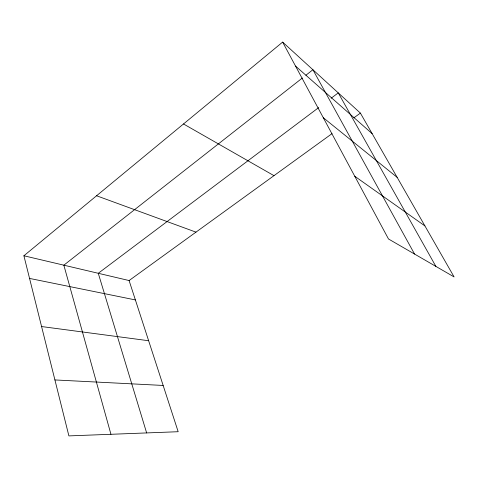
<?xml version="1.0" encoding="UTF-8"?>
<svg xmlns="http://www.w3.org/2000/svg" width="478" height="478" viewBox="0 0 478 478"><rect width="100%" height="100%" fill="white"/><g stroke="black" fill="none" stroke-linecap="round" stroke-linejoin="round"><path stroke-width="0.72" d="M23.9 255.772L129.096 280.55L178.174 431.718L68.892 435.9L23.9 255.772L282.635 42.1L360.394 113.101L454.1 276.929L388.495 238.982L282.635 42.1M302.389 77.992L63.843 265.182L110.944 434.287M305.896 75.237L312.905 69.74L414.569 254.063M318.712 107.574L98.271 273.291L146.638 432.925M331.146 98.223L338.257 92.881L435.876 266.383M129.096 280.55L332.031 133.637M353.756 117.905L360.394 113.101M54.91 379.938L163.153 385.453M41.574 326.546L148.634 340.73M29.558 278.423L135.388 299.927M96.574 195.759L195.974 232.135M183.504 123.969L273.978 175.659M354.76 176.251L424.936 225.933M323.295 117.731L397.152 177.362M295.524 66.072L372.153 133.655"/></g></svg>
